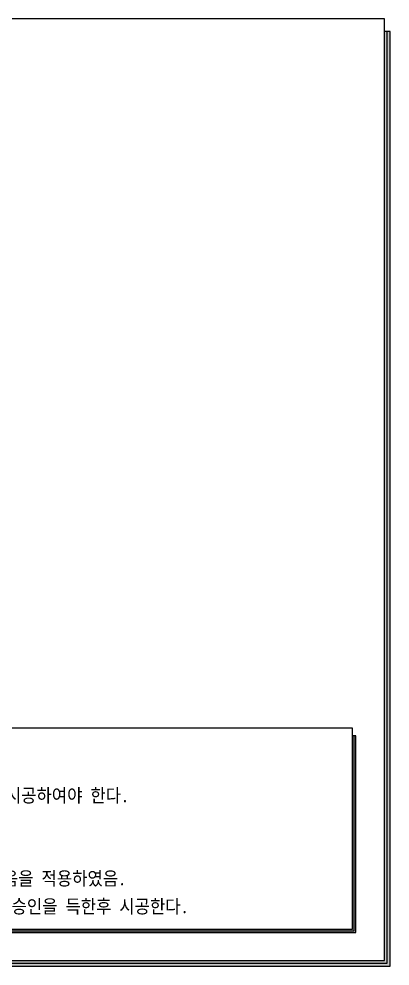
# Model space of a CAD drawing. Extents: x 45695 to 57015, y 5256 to 15308.
# Drawn here: x 53080 to 57015, y 5256 to 15308 of the extents above; entities that cross this region are included whole.
import ezdxf

# ---------------------------------------------------------------- set-up
doc = ezdxf.new("R2010")
doc.units = 0
doc.header["$MEASUREMENT"] = 0
doc.layers.get('0').update_dxf_attribs({"linetype": 'CONTINUOUS'})
for name, color, linetype in [('DIMENSION', 2, 'CONTINUOUS'), ('T40', 3, 'CONTINUOUS'), ('TABLE', 7, 'CONTINUOUS')]:
    doc.layers.add(name, color=color, linetype=linetype)
doc.styles.add('돋움체', font='DotumChe.ttf')

msp = doc.modelspace()

# ---------------------------------------------------------------- linework, layer by layer
for p, q in [((57015.132645, 15173.335325), (56955.132645, 15173.335325)), ((56652.943313, 7700.008749), (56616.943313, 7700.008749))]:
    msp.add_line(p, q)
at = {"layer": 'DIMENSION', "linetype": 'CONTINUOUS'}
for p, q in [((46181.400011, 5629.44366), (56634.943313, 5629.44366)), ((45829.560475, 5255.59351), (57015.132645, 5255.59351))]:
    msp.add_line(p, q, dxfattribs=at)
for points in [[(56955.132645, 5315.59351), (57015.132645, 5255.59351), (56955.132645, 15173.335325), (57015.132645, 15173.335325)], [(56616.943313, 5647.44366), (56652.943313, 5611.44366), (56616.943313, 7700.008749), (56652.943313, 7700.008749)], [(46181.400011, 5647.44366), (46181.400011, 5611.44366), (56616.943313, 5647.44366), (56652.943313, 5611.44366)], [(45829.560475, 5315.59351), (45829.560475, 5255.59351), (56955.132645, 5315.59351), (57015.132645, 5255.59351)]]:
    msp.add_solid(points, dxfattribs=at)
at = {"layer": 'TABLE'}
for p, q in [((56955.132645, 15308.335325), (49798.560245, 15308.335325)), ((56955.132645, 5315.59351), (56955.132645, 15308.335325)), ((56616.943313, 7781.008749), (51586.378929, 7781.209297)), ((56616.943313, 5647.44366), (56616.943313, 7781.008749)), ((46100.400011, 5647.44366), (56616.943313, 5647.44366)), ((45694.560475, 5315.59351), (56955.132645, 5315.59351))]:
    msp.add_line(p, q, dxfattribs=at)
at = {"layer": 'TABLE', "color": 2}
for p, q in [((56985.132645, 5285.59351), (56985.132645, 15173.335325)), ((57015.132645, 5255.59351), (57015.132645, 15173.335325)), ((56634.943313, 5629.44366), (56634.943313, 7700.008749)), ((56652.943313, 5611.44366), (56652.943313, 7700.008749)), ((46181.400011, 5611.44366), (56652.943313, 5611.44366)), ((45829.560475, 5285.59351), (56985.132645, 5285.59351))]:
    msp.add_line(p, q, dxfattribs=at)

# ---------------------------------------------------------------- texts
at = {"layer": 'T40', "style": '돋움체', "width": 0.9}
for s, p in [('시공자는 철근 가공조립에 대한 Shop Drawing을 작성하여 감독원의 승인을 득한 후 시공하여야 한다. ', (46543.742477, 6994.323758)), ('겹침이음은 산식에 의한 방법을 적용하였으며, 상부슬래브의 겹침이음은 상부철근이음을 적용하였음.', (46547.546567, 6113.321821)), ('주철근 이음위치는 한지점에 1/2이상 되지 않도록 철근 조립도를 작성하여 감독원의 승인을 득한후 시공한다.', (46545.034897, 5816.716653))]:
    msp.add_text(s, height=144, dxfattribs=at).set_placement(p)

doc.saveas('drawing.dxf')
